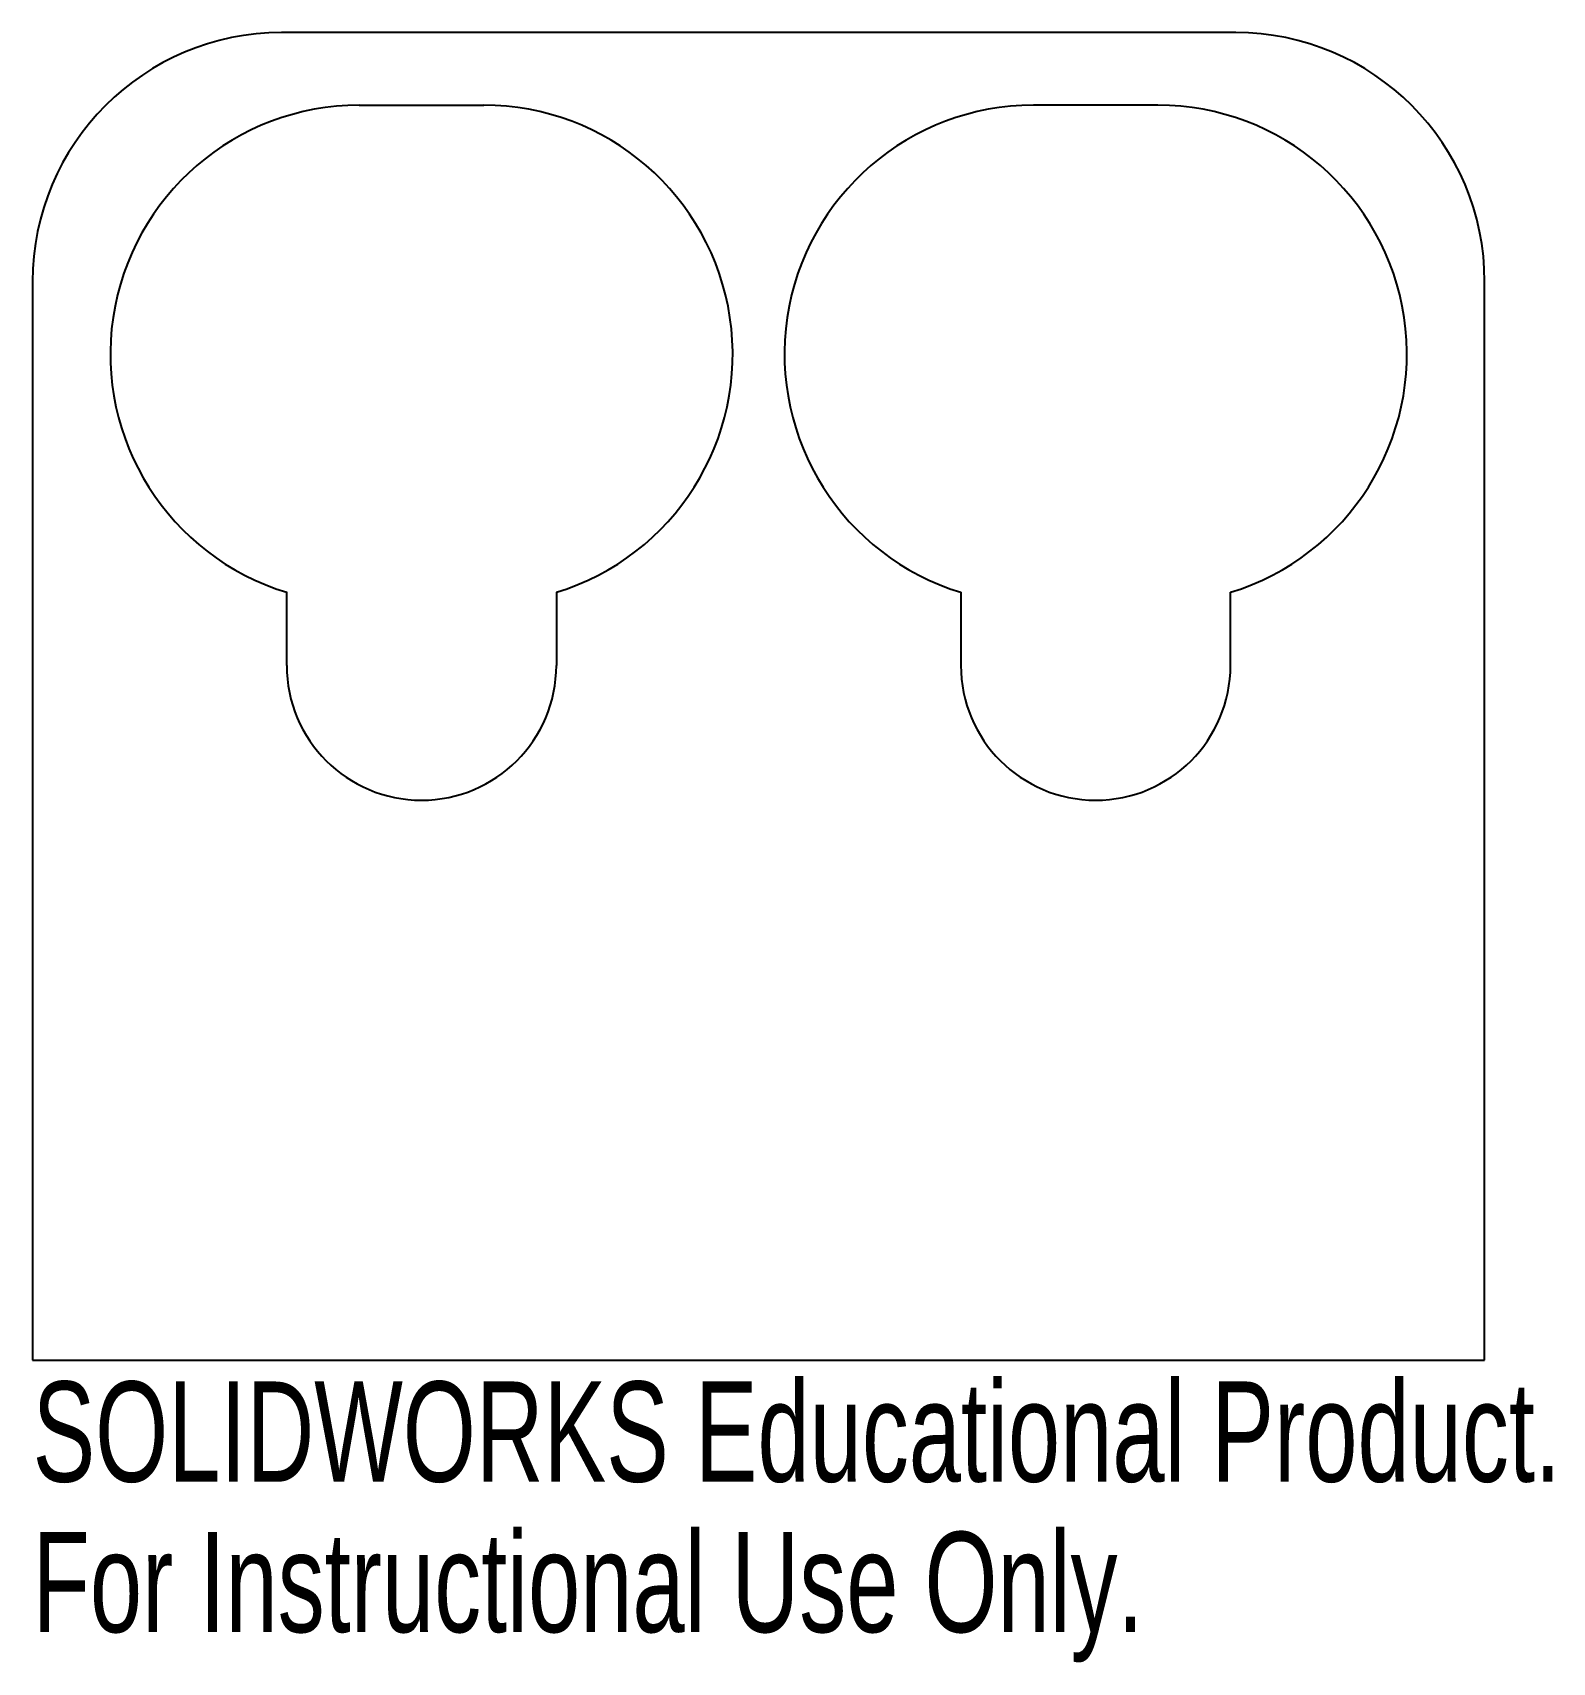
# Model space of a CAD drawing. Header units: millimetres. Extents: x -35 to 38.3, y -48.1 to 30.5.
import ezdxf

# ---------------------------------------------------------------- set-up
doc = ezdxf.new("R2010")
doc.units = ezdxf.units.MM
doc.styles.add('SLDTEXTSTYLE0', font='TXT', dxfattribs={"width": 0.7})

msp = doc.modelspace()

# ---------------------------------------------------------------- linework, layer by layer
at = {"color": 7, "linetype": 'Continuous', "lineweight": 25}
for p, q in [((23, 30.5), (-23, 30.5)), ((-19.25, 27), (-13.25, 27)), ((19.25, 27), (13.25, 27)), ((-35, 18.5), (-35, -33.5)), ((35, -33.5), (35, 18.5)), ((-22.75, 0), (-22.75, 3.522)), ((-9.75, 3.522), (-9.75, 0)), ((9.75, 3.522), (9.75, 0)), ((22.75, 0), (22.75, 3.522)), ((-35, -33.5), (35, -33.5))]:
    msp.add_line(p, q, dxfattribs=at)
for centre, radius, start, end in [((-23, 18.5), 12, 90, 180), ((23, 18.5), 12, 0, 90), ((-19.25, 15), 12, 90, 253.04224), ((-13.25, 15), 12, 286.95776, 90), ((13.25, 15), 12, 90, 253.04224), ((19.25, 15), 12, 286.95776, 90), ((-16.25, 0), 6.5, 180, 0), ((16.25, 0), 6.5, 180, 0)]:
    msp.add_arc(centre, radius, start, end, dxfattribs=at)

# ---------------------------------------------------------------- texts
at = {"color": 7, "linetype": 'Continuous', "char_height": 4.83362, "attachment_point": 1, "style": 'SLDTEXTSTYLE0'}
for s, insert in [('SOLIDWORKS Educational Product.', (-35, -34.52)), ('For Instructional Use Only.', (-35, -41.77))]:
    msp.add_mtext(s, dxfattribs=dict(at, insert=insert))

doc.saveas('drawing.dxf')
